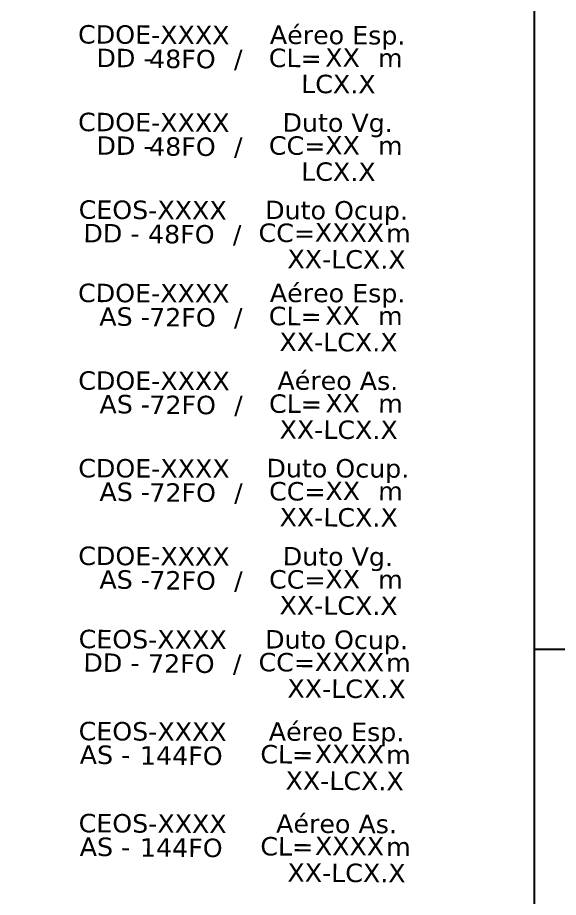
# Model space of a CAD drawing. Extents: x 12033 to 28038, y -9425 to 4777.
# Drawn here: x 14172.3 to 14465.7, y 575.4 to 1052.4 of the extents above; entities that cross this region are included whole.
import ezdxf
from ezdxf.enums import TextEntityAlignment as Align

# ---------------------------------------------------------------- set-up
doc = ezdxf.new("R2010")
doc.units = ezdxf.units.DM
doc.header["$LTSCALE"] = 5
doc.header["$MEASUREMENT"] = 0
doc.layers.add('label_cabos', color=7, linetype='Continuous')
doc.styles.add('siredit', font='verdana.ttf')

# ---------------------------------------------------------------- blocks, each defined once
blk = doc.blocks.new('Inst CB ESP CFOA-SM-AS-80-TS-72')
at = {"layer": 'label_cabos', "color": 0, "style": 'siredit'}
for tag, flags, p in [('ID_ATIVIDADE', 3, (1.313585161309568, 2.671720126308649)), ('FATOR', 1, (11.5601203190924, 2.551431588687208))]:
    blk.add_attdef(tag, text='', height=0.8, rotation=359.6900071930405, dxfattribs=dict(at, flags=flags)).set_placement(p, align=Align.MIDDLE_CENTER)
for tag, p in [('DESTINO_CABO', (3.131368715205234, 1.262430571443581)), ('TIPO_CABO', (13.10817767829267, 1.244845964638766)), ('TIPO_CABO', (1.762291071830923, -0.004590935048270239)), ('CABO', (4.68579783560552, -0.05191046300382141)), ('/', (7.714015827420027, -0.05191046300382141)), ('LANCE', (10.80897846494462, 0.001586114557718954)), ('UND', (15.96399395113023, 0.001586114557718954)), ('FID', (13.14769000608328, -1.414223166462778))]:
    blk.add_attdef(tag, text='', height=0.8, rotation=359.6900071930405, dxfattribs=at).set_placement(p, align=Align.MIDDLE_CENTER)
blk.add_attdef('QTDE', (12.42874375078654, -0.4746612619691017), '', height=0.8, rotation=359.6900071930405, dxfattribs=at)
blk = doc.blocks.new('Inst CB AS CFOA-SM-AS-80-TS-72')
at = {"layer": 'label_cabos', "color": 0, "style": 'siredit'}
for tag, flags, p in [('ID_ATIVIDADE', 3, (1.313585161309568, 2.671720126308649)), ('FATOR', 1, (11.5601203190924, 2.551431588687208))]:
    blk.add_attdef(tag, text='', height=1, rotation=359.6900071930405, dxfattribs=dict(at, flags=flags)).set_placement(p, align=Align.MIDDLE_CENTER)
for tag, p in [('DESTINO_CABO', (3.131368715205234, 1.262430571443581)), ('TIPO_CABO', (13.10817767829267, 1.244845964638766)), ('TIPO_CABO', (1.762291071830923, -0.004590935048270239)), ('LANCE', (10.80897846494462, 0.001586114557718954)), ('UND', (15.96399395113023, 0.001586114557718954)), ('CABO', (4.68579783560552, -0.05191046300382141)), ('/', (7.714015827420027, -0.05191046300382141)), ('FID', (13.14769000608328, -1.414223166462778))]:
    blk.add_attdef(tag, text='', height=1, rotation=359.6900071930405, dxfattribs=at).set_placement(p, align=Align.MIDDLE_CENTER)
blk.add_attdef('QTDE', (12.42874375078654, -0.4746612619691017), '', height=1, rotation=359.6900071930405, dxfattribs=at)
blk = doc.blocks.new('Inst CB DT OCUP CFOA-SM-AS-80-TS-72')
at = {"layer": 'label_cabos', "color": 0, "style": 'siredit'}
for tag, flags, p in [('ID_ATIVIDADE', 3, (1.313585161309568, 2.671720126308649)), ('FATOR', 1, (11.5601203190924, 2.551431588687208))]:
    blk.add_attdef(tag, text='', height=1, rotation=359.6900071930405, dxfattribs=dict(at, flags=flags)).set_placement(p, align=Align.MIDDLE_CENTER)
for tag, p in [('DESTINO_CABO', (3.131368715205234, 1.262430571443581)), ('TIPO_CABO', (13.10817767829267, 1.244845964638766)), ('TIPO_CABO', (1.762291071830923, -0.004590935048270239)), ('LANCE', (10.90897846494462, 0.001586114557718954)), ('UND', (15.96399395113023, 0.001586114557718954)), ('CABO', (4.68579783560552, -0.05191046300382141)), ('/', (7.714015827420027, -0.05191046300382141)), ('FID', (13.14769000608328, -1.414223166462778))]:
    blk.add_attdef(tag, text='', height=1, rotation=359.6900071930405, dxfattribs=at).set_placement(p, align=Align.MIDDLE_CENTER)
blk.add_attdef('QTDE', (12.42874375078654, -0.4746612619691017), '', height=1, rotation=359.6900071930405, dxfattribs=at)
blk = doc.blocks.new('Inst CB DT VG CFOA-SM-AS-80-TS-72')
at = {"layer": 'label_cabos', "color": 0, "style": 'siredit'}
for tag, flags, p in [('ID_ATIVIDADE', 3, (1.313585161309568, 2.671720126308649)), ('FATOR', 1, (11.5601203190924, 2.551431588687208))]:
    blk.add_attdef(tag, text='', height=1, rotation=359.6900071930405, dxfattribs=dict(at, flags=flags)).set_placement(p, align=Align.MIDDLE_CENTER)
for tag, p in [('DESTINO_CABO', (3.131368715205234, 1.262430571443581)), ('TIPO_CABO', (13.10817767829267, 1.244845964638766)), ('TIPO_CABO', (1.762291071830923, -0.004590935048270239)), ('LANCE', (10.90897846494462, 0.001586114557718954)), ('UND', (15.96399395113023, 0.001586114557718954)), ('CABO', (4.68579783560552, -0.05191046300382141)), ('/', (7.714015827420027, -0.05191046300382141)), ('FID', (13.14769000608328, -1.414223166462778))]:
    blk.add_attdef(tag, text='', height=1, rotation=359.6900071930405, dxfattribs=at).set_placement(p, align=Align.MIDDLE_CENTER)
blk.add_attdef('QTDE', (12.42874375078654, -0.4746612619691017), '', height=1, rotation=359.6900071930405, dxfattribs=at)
blk = doc.blocks.new('Inst CB ESP CFOA-SM-AS-80-TS-144 A')
at = {"layer": 'label_cabos', "color": 0, "style": 'siredit'}
for tag, flags, p in [('ID_ATIVIDADE', 3, (1.313585161309568, 2.671720126308649)), ('FATOR', 1, (11.5601203190924, 2.551431588687208)), ('/', 2, (7.714015827420027, -0.05191046300382141))]:
    blk.add_attdef(tag, text='', height=1, rotation=359.6900071930405, dxfattribs=dict(at, flags=flags)).set_placement(p, align=Align.MIDDLE_CENTER)
for tag, p in [('DESTINO_CABO', (3.131368715205234, 1.262430571443581)), ('TIPO_CABO', (13.10817767829267, 1.244845964638766)), ('TIPO_CABO', (0.7622910718309228, -0.004590935048270239)), ('LANCE', (10.409377014078, 0.02154583128843068)), ('UND', (16.46399395113023, 0.001586114557718954)), ('CABO', (4.68579783560552, -0.05191046300382141)), ('FID', (13.54769000608328, -1.414223166462778))]:
    blk.add_attdef(tag, text='', height=1, rotation=359.6900071930405, dxfattribs=at).set_placement(p, align=Align.MIDDLE_CENTER)
blk.add_attdef('QTDE', (11.92914229991992, -0.45470154523839), '', height=1, rotation=359.6900071930405, dxfattribs=at)
blk = doc.blocks.new('Inst CB AS CFOA-SM-AS-80-TS-144 A')
at = {"layer": 'label_cabos', "color": 0, "style": 'siredit'}
for tag, flags, p in [('ID_ATIVIDADE', 3, (1.313585161309568, 2.671720126308649)), ('FATOR', 1, (11.5601203190924, 2.551431588687208)), ('/', 2, (7.714015827420027, -0.05191046300382141))]:
    blk.add_attdef(tag, text='', height=1, rotation=359.6900071930405, dxfattribs=dict(at, flags=flags)).set_placement(p, align=Align.MIDDLE_CENTER)
for tag, p in [('DESTINO_CABO', (3.131368715205234, 1.262430571443581)), ('TIPO_CABO', (13.10817767829267, 1.244845964638766)), ('TIPO_CABO', (0.7622910718309228, -0.004590935048270239)), ('LANCE', (10.409377014078, 0.02154583128843068)), ('UND', (16.46399395113023, 0.001586114557718954)), ('CABO', (4.68579783560552, -0.05191046300382141)), ('FID', (13.64769000608328, -1.414223166462778))]:
    blk.add_attdef(tag, text='', height=1, rotation=359.6900071930405, dxfattribs=at).set_placement(p, align=Align.MIDDLE_CENTER)
blk.add_attdef('QTDE', (11.92914229991992, -0.45470154523839), '', height=1, rotation=359.6900071930405, dxfattribs=at)
blk = doc.blocks.new('Inst CB DT OCUP CFOA-SM-DD-S-72')
at = {"layer": 'label_cabos', "color": 0, "style": 'siredit'}
for tag, flags, p in [('ID_ATIVIDADE', 3, (1.313585161309568, 2.671720126308649)), ('FATOR', 1, (11.5601203190924, 2.551431588687208))]:
    blk.add_attdef(tag, text='', height=1, rotation=359.6900071930405, dxfattribs=dict(at, flags=flags)).set_placement(p, align=Align.MIDDLE_CENTER)
for tag, p in [('DESTINO_CABO', (3.131368715205234, 1.262430571443581)), ('TIPO_CABO', (13.10817767829267, 1.244845964638766)), ('TIPO_CABO', (1.112291071830923, -0.004590935048270239)), ('LANCE', (10.409377014078, 0.02154583128843068)), ('UND', (16.46399395113023, 0.001586114557718954)), ('CABO', (4.685797835605519, -0.05191046300382141)), ('/', (7.714015827420027, -0.05191046300382141)), ('FID', (13.64769000608328, -1.414223166462778))]:
    blk.add_attdef(tag, text='', height=1, rotation=359.6900071930405, dxfattribs=at).set_placement(p, align=Align.MIDDLE_CENTER)
blk.add_attdef('QTDE', (11.92914229991992, -0.45470154523839), '', height=1, rotation=359.6900071930405, dxfattribs=at)
blk = doc.blocks.new('Inst CB ESP CFOA-SM-DD-S-48')
at = {"layer": 'label_cabos', "color": 0, "style": 'siredit'}
for tag, flags, p in [('ID_ATIVIDADE', 3, (1.313585161309568, 2.671720126308649)), ('FATOR', 1, (11.5601203190924, 2.551431588687208))]:
    blk.add_attdef(tag, text='', height=1, rotation=359.6900071930405, dxfattribs=dict(at, flags=flags)).set_placement(p, align=Align.MIDDLE_CENTER)
for tag, p in [('DESTINO_CABO', (3.131368715205234, 1.262430571443581)), ('TIPO_CABO', (13.10817767829267, 1.244845964638766)), ('TIPO_CABO', (1.762291071830923, -0.004590935048270239)), ('LANCE', (10.80897846494462, 0.001586114557718954)), ('UND', (15.96399395113023, 0.001586114557718954)), ('CABO', (4.68579783560552, -0.05191046300382141)), ('/', (7.714015827420027, -0.05191046300382141)), ('FID', (13.14769000608328, -1.414223166462778))]:
    blk.add_attdef(tag, text='', height=1, rotation=359.6900071930405, dxfattribs=at).set_placement(p, align=Align.MIDDLE_CENTER)
blk.add_attdef('QTDE', (12.42874375078654, -0.4746612619691017), '', height=1, rotation=359.6900071930405, dxfattribs=at)
blk = doc.blocks.new('Inst CB DT OCUP CFOA-SM-DD-S-48')
at = {"layer": 'label_cabos', "color": 0, "style": 'siredit'}
for tag, flags, p in [('ID_ATIVIDADE', 3, (1.313585161309568, 2.671720126308649)), ('FATOR', 1, (11.5601203190924, 2.551431588687208))]:
    blk.add_attdef(tag, text='', height=1, rotation=359.6900071930405, dxfattribs=dict(at, flags=flags)).set_placement(p, align=Align.MIDDLE_CENTER)
for tag, p in [('DESTINO_CABO', (3.131368715205234, 1.262430571443581)), ('TIPO_CABO', (13.10817767829267, 1.244845964638766)), ('TIPO_CABO', (1.112291071830923, -0.004590935048270239)), ('LANCE', (10.409377014078, 0.02154583128843068)), ('UND', (16.46399395113023, 0.001586114557718954)), ('CABO', (4.685797835605519, -0.05191046300382141)), ('/', (7.714015827420027, -0.05191046300382141)), ('FID', (13.64769000608328, -1.414223166462778))]:
    blk.add_attdef(tag, text='', height=1, rotation=359.6900071930405, dxfattribs=at).set_placement(p, align=Align.MIDDLE_CENTER)
blk.add_attdef('QTDE', (11.92914229991992, -0.45470154523839), '', height=1, rotation=359.6900071930405, dxfattribs=at)
blk = doc.blocks.new('Inst CB DT VG CFOA-SM-DD-S-48')
at = {"layer": 'label_cabos', "color": 0, "style": 'siredit'}
for tag, flags, p in [('ID_ATIVIDADE', 3, (1.313585161309568, 2.671720126308649)), ('FATOR', 1, (11.5601203190924, 2.551431588687208))]:
    blk.add_attdef(tag, text='', height=1, rotation=359.6900071930405, dxfattribs=dict(at, flags=flags)).set_placement(p, align=Align.MIDDLE_CENTER)
for tag, p in [('DESTINO_CABO', (3.131368715205234, 1.262430571443581)), ('TIPO_CABO', (13.10817767829267, 1.244845964638766)), ('TIPO_CABO', (1.762291071830923, -0.004590935048270239)), ('LANCE', (10.90897846494462, 0.001586114557718954)), ('UND', (15.96399395113023, 0.001586114557718954)), ('CABO', (4.68579783560552, -0.05191046300382141)), ('/', (7.714015827420027, -0.05191046300382141)), ('FID', (13.14769000608328, -1.414223166462778))]:
    blk.add_attdef(tag, text='', height=1, rotation=359.6900071930405, dxfattribs=at).set_placement(p, align=Align.MIDDLE_CENTER)
blk.add_attdef('QTDE', (12.42874375078654, -0.4746612619691017), '', height=1, rotation=359.6900071930405, dxfattribs=at)

msp = doc.modelspace()

# ---------------------------------------------------------------- linework, layer by layer
for points in [[(13291.93001822367, -90.82585357403958), (13291.93001822367, 1511.000190001962), (14452.5899845749, 1511.000190001962), (14452.5899845749, 109.4024018729607)], [(14452.5899845749, 710.0871682139615), (15246.24414854365, 710.0871682139615), (15246.24414854365, 1511.000190001962), (14452.5899845749, 1511.000190001962)]]:
    msp.add_lwpolyline(points)

# ---------------------------------------------------------------- block references
at = {"color": 0, "lineweight": 0}
ref = msp.add_blockref('Inst CB ESP CFOA-SM-DD-S-48', (14214.82531253745, 1030.560187471149), dxfattribs=dict(at, xscale=10, yscale=10, zscale=10))
ref.add_attrib('DESTINO_CABO', 'CDOE-XXXX', dxfattribs={"layer": 'label_cabos', "color": 0, "height": 10, "rotation": 359.6900071930405, "style": 'siredit'}).set_placement((14246.13899968945, 1043.184493181346), align=Align.MIDDLE_CENTER)
ref.add_attrib('CABO', '48FO', dxfattribs={"layer": 'label_cabos', "color": 0, "height": 10, "rotation": 359.6900071930405, "style": 'siredit'}).set_placement((14261.68329089329, 1030.041082833944), align=Align.MIDDLE_CENTER)
ref.add_attrib('TIPO_CABO', 'Aéreo Esp.', dxfattribs={"layer": 'label_cabos', "color": 0, "height": 10, "rotation": 359.6900071930405, "style": 'siredit'}).set_placement((14345.90708932055, 1043.008647111295), align=Align.MIDDLE_CENTER)
ref.add_attrib('/', '/', dxfattribs={"layer": 'label_cabos', "color": 0, "height": 10, "rotation": 359.6900071930405, "style": 'siredit'}).set_placement((14291.96547081143, 1030.041082833944), align=Align.MIDDLE_CENTER)
ref.add_attrib('TIPO_CABO', 'DD - ', dxfattribs={"layer": 'label_cabos', "color": 0, "height": 10, "rotation": 359.6900071930405, "style": 'siredit'}).set_placement((14232.44822325565, 1030.514278129725), align=Align.MIDDLE_CENTER)
ref.add_attrib('FID', 'LCX.X', dxfattribs={"layer": 'label_cabos', "color": 0, "height": 10, "rotation": 359.6900071930405, "style": 'siredit'}).set_placement((14346.30221259811, 1016.417955809323), align=Align.MIDDLE_CENTER)
ref.add_attrib('LANCE', 'CL=', dxfattribs={"layer": 'label_cabos', "color": 0, "height": 10, "rotation": 359.6900071930405, "style": 'siredit'}).set_placement((14322.91509718665, 1030.576048621027), align=Align.MIDDLE_CENTER)
ref.add_attrib('QTDE', 'XX', (14339.11275004533, 1025.813574862716), dxfattribs={"layer": 'label_cabos', "color": 0, "height": 10, "rotation": 359.6900071930405, "style": 'siredit'})
ref.add_attrib('UND', 'm', dxfattribs={"layer": 'label_cabos', "color": 0, "height": 10, "rotation": 359.6900071930405, "style": 'siredit'}).set_placement((14374.46525204841, 1030.576048621027), align=Align.MIDDLE_CENTER)
ref = msp.add_blockref('Inst CB DT VG CFOA-SM-DD-S-48', (14214.83585693439, 983.0464583607892), dxfattribs=dict(at, xscale=10, yscale=10, zscale=10))
ref.add_attrib('DESTINO_CABO', 'CDOE-XXXX', dxfattribs={"layer": 'label_cabos', "color": 0, "height": 10, "rotation": 359.6900072375811, "style": 'siredit'}).set_placement((14246.14954330524, 995.6707602711896), align=Align.MIDDLE_CENTER)
ref.add_attrib('CABO', '48FO', dxfattribs={"layer": 'label_cabos', "color": 0, "height": 10, "rotation": 359.6900072375811, "style": 'siredit'}).set_placement((14261.69383503993, 982.5273734303693), align=Align.MIDDLE_CENTER)
ref.add_attrib('TIPO_CABO', 'Duto Vg.', dxfattribs={"layer": 'label_cabos', "color": 0, "height": 10, "rotation": 359.6900072375811, "style": 'siredit'}).set_placement((14345.91763355334, 995.4949408928434), align=Align.MIDDLE_CENTER)
ref.add_attrib('/', '/', dxfattribs={"layer": 'label_cabos', "color": 0, "height": 10, "rotation": 359.6900072375811, "style": 'siredit'}).set_placement((14291.97601415714, 982.5273734303693), align=Align.MIDDLE_CENTER)
ref.add_attrib('TIPO_CABO', 'DD - ', dxfattribs={"layer": 'label_cabos', "color": 0, "height": 10, "rotation": 359.6900072375811, "style": 'siredit'}).set_placement((14232.45876767354, 983.0005484791974), align=Align.MIDDLE_CENTER)
ref.add_attrib('FID', 'LCX.X', dxfattribs={"layer": 'label_cabos', "color": 0, "height": 10, "rotation": 359.6900072375811, "style": 'siredit'}).set_placement((14346.31275631984, 968.904250261424), align=Align.MIDDLE_CENTER)
ref.add_attrib('LANCE', 'CC=', dxfattribs={"layer": 'label_cabos', "color": 0, "height": 10, "rotation": 359.6900072375811, "style": 'siredit'}).set_placement((14323.92564036565, 983.0623465749005), align=Align.MIDDLE_CENTER)
ref.add_attrib('QTDE', 'XX', (14339.12329413493, 978.2998496266583), dxfattribs={"layer": 'label_cabos', "color": 0, "height": 10, "rotation": 359.6900072375811, "style": 'siredit'})
ref.add_attrib('UND', 'm', dxfattribs={"layer": 'label_cabos', "color": 0, "height": 10, "rotation": 359.6900072375811, "style": 'siredit'}).set_placement((14374.47579600414, 983.0623465749005), align=Align.MIDDLE_CENTER)
ref = msp.add_blockref('Inst CB DT OCUP CFOA-SM-DD-S-48', (14214.228202744, 935.5516879419366), dxfattribs=dict(at, xscale=10, yscale=10, zscale=10))
ref.add_attrib('DESTINO_CABO', 'CEOS-XXXX', dxfattribs={"layer": 'label_cabos', "color": 0, "height": 10, "rotation": 359.6900072375811, "style": 'siredit'}).set_placement((14245.54188911485, 948.175989852337), align=Align.MIDDLE_CENTER)
ref.add_attrib('TIPO_CABO', 'Duto Ocup.', dxfattribs={"layer": 'label_cabos', "color": 0, "height": 10, "rotation": 359.6900072375811, "style": 'siredit'}).set_placement((14345.30997936296, 948.0001704553644), align=Align.MIDDLE_CENTER)
ref.add_attrib('/', '/', dxfattribs={"layer": 'label_cabos', "color": 0, "height": 10, "rotation": 359.6900072375811, "style": 'siredit'}).set_placement((14291.36835996558, 935.0326030115167), align=Align.MIDDLE_CENTER)
ref.add_attrib('FID', 'XX-LCX.X', dxfattribs={"layer": 'label_cabos', "color": 0, "height": 10, "rotation": 359.6900072375811, "style": 'siredit'}).set_placement((14350.70510212829, 921.4094798425714), align=Align.MIDDLE_CENTER)
ref.add_attrib('LANCE', 'CC=', dxfattribs={"layer": 'label_cabos', "color": 0, "height": 10, "rotation": 359.6900072375811, "style": 'siredit'}).set_placement((14318.32197372483, 935.7671420248727), align=Align.MIDDLE_CENTER)
ref.add_attrib('UND', 'm', dxfattribs={"layer": 'label_cabos', "color": 0, "height": 10, "rotation": 359.6900072375811, "style": 'siredit'}).set_placement((14378.86814181258, 935.567576156048), align=Align.MIDDLE_CENTER)
ref.add_attrib('CABO', '48FO', dxfattribs={"layer": 'label_cabos', "color": 0, "height": 10, "rotation": 359.6900072375811, "style": 'siredit'}).set_placement((14261.08618084954, 935.0326030115167), align=Align.MIDDLE_CENTER)
ref.add_attrib('TIPO_CABO', 'DD - ', dxfattribs={"layer": 'label_cabos', "color": 0, "height": 10, "rotation": 359.6900072375811, "style": 'siredit'}).set_placement((14225.35111371924, 935.5057780603448), align=Align.MIDDLE_CENTER)
ref.add_attrib('QTDE', 'XXXX', (14333.51962511109, 931.0046832422296), dxfattribs={"layer": 'label_cabos', "color": 0, "height": 10, "rotation": 359.6900072375811, "style": 'siredit'})
ref = msp.add_blockref('Inst CB DT OCUP CFOA-SM-DD-S-72', (14214.22760469521, 702.7316412115971), dxfattribs=dict(at, xscale=10, yscale=10, zscale=10))
ref.add_attrib('DESTINO_CABO', 'CEOS-XXXX', dxfattribs={"layer": 'label_cabos', "color": 0, "height": 10, "rotation": 359.6900071930406, "style": 'siredit'}).set_placement((14245.54129184837, 715.3559468845407), align=Align.MIDDLE_CENTER)
ref.add_attrib('TIPO_CABO', 'Duto Ocup.', dxfattribs={"layer": 'label_cabos', "color": 0, "height": 10, "rotation": 359.6900071930406, "style": 'siredit'}).set_placement((14345.30938147715, 715.180100833116), align=Align.MIDDLE_CENTER)
ref.add_attrib('/', '/', dxfattribs={"layer": 'label_cabos', "color": 0, "height": 10, "rotation": 359.6900071930406, "style": 'siredit'}).set_placement((14291.36776297035, 702.212536555765), align=Align.MIDDLE_CENTER)
ref.add_attrib('FID', 'XX-LCX.X', dxfattribs={"layer": 'label_cabos', "color": 0, "height": 10, "rotation": 359.6900071930406, "style": 'siredit'}).set_placement((14350.70450476169, 688.5894095311443), align=Align.MIDDLE_CENTER)
ref.add_attrib('LANCE', 'CC=', dxfattribs={"layer": 'label_cabos', "color": 0, "height": 10, "rotation": 359.6900071930406, "style": 'siredit'}).set_placement((14318.32137483785, 702.9470995041112), align=Align.MIDDLE_CENTER)
ref.add_attrib('UND', 'm', dxfattribs={"layer": 'label_cabos', "color": 0, "height": 10, "rotation": 359.6900071930406, "style": 'siredit'}).set_placement((14378.86754420733, 702.747502342848), align=Align.MIDDLE_CENTER)
ref.add_attrib('CABO', '72FO', dxfattribs={"layer": 'label_cabos', "color": 0, "height": 10, "rotation": 359.6900071930406, "style": 'siredit'}).set_placement((14261.08558305104, 702.212536555765), align=Align.MIDDLE_CENTER)
ref.add_attrib('TIPO_CABO', 'DD - ', dxfattribs={"layer": 'label_cabos', "color": 0, "height": 10, "rotation": 359.6900071930406, "style": 'siredit'}).set_placement((14225.3505154155, 702.6857318329195), align=Align.MIDDLE_CENTER)
ref.add_attrib('QTDE', 'XXXX', (14333.5190276956, 698.1846257271746), dxfattribs={"layer": 'label_cabos', "color": 0, "height": 10, "rotation": 359.6900071930406, "style": 'siredit'})
at = {"layer": 'label_cabos'}
ref = msp.add_blockref('Inst CB ESP CFOA-SM-AS-80-TS-72', (14214.84331172573, 890.3724727752189), dxfattribs=dict(at, xscale=10, yscale=10, zscale=10, rotation=0.1315642785740557))
ref.add_attrib('DESTINO_CABO', 'CDOE-XXXX', dxfattribs={"color": 0, "height": 10, "rotation": 359.8215714716145, "style": 'siredit'}).set_placement((14246.12792804286, 903.0686485926191), align=Align.MIDDLE_CENTER)
ref.add_attrib('CABO', '72FO', dxfattribs={"color": 0, "height": 10, "rotation": 359.8215714716145, "style": 'siredit'}).set_placement((14261.70235853207, 889.9609661261121), align=Align.MIDDLE_CENTER)
ref.add_attrib('LANCE', 'CL=', dxfattribs={"color": 0, "height": 10, "rotation": 359.8215714716145, "style": 'siredit'}).set_placement((14322.93277499413, 890.6365326764563), align=Align.MIDDLE_CENTER)
ref.add_attrib('TIPO_CABO', 'Aéreo Esp.', dxfattribs={"color": 0, "height": 10, "rotation": 359.8215714716145, "style": 'siredit'}).set_placement((14345.89615843406, 903.1218932727853), align=Align.MIDDLE_CENTER)
ref.add_attrib('/', '/', dxfattribs={"color": 0, "height": 10, "rotation": 359.8215714716145, "style": 'siredit'}).set_placement((14291.98445861492, 890.0305009047071), align=Align.MIDDLE_CENTER)
ref.add_attrib('TIPO_CABO', 'AS - ', dxfattribs={"color": 0, "height": 10, "rotation": 359.8215714716145, "style": 'siredit'}).set_placement((14232.46628140363, 890.3670297908167), align=Align.MIDDLE_CENTER)
ref.add_attrib('FID', 'XX-LCX.X', dxfattribs={"color": 0, "height": 10, "rotation": 359.8215714716145, "style": 'siredit'}).set_placement((14346.35233895418, 876.5321793379763), align=Align.MIDDLE_CENTER)
ref.add_attrib('QTDE', 'XX', (14339.14132087406, 885.9112649756054), dxfattribs={"color": 0, "height": 10, "rotation": 359.8215714716145, "style": 'siredit'})
ref.add_attrib('UND', 'm', dxfattribs={"color": 0, "height": 10, "rotation": 359.8215714716145, "style": 'siredit'}).set_placement((14374.48279395148, 890.754903570799), align=Align.MIDDLE_CENTER)
ref = msp.add_blockref('Inst CB AS CFOA-SM-AS-80-TS-72', (14214.95239626298, 842.8666244978587), dxfattribs=dict(at, xscale=10, yscale=10, zscale=10, rotation=0.1315642785740556))
ref.add_attrib('DESTINO_CABO', 'CDOE-XXXX', dxfattribs={"color": 0, "height": 10, "rotation": 359.8215714716145, "style": 'siredit'}).set_placement((14246.23701257895, 855.5628002966324), align=Align.MIDDLE_CENTER)
ref.add_attrib('TIPO_CABO', 'Aéreo As.', dxfattribs={"color": 0, "height": 10, "rotation": 359.8215714716145, "style": 'siredit'}).set_placement((14346.00524297248, 855.6160449395458), align=Align.MIDDLE_CENTER)
ref.add_attrib('CABO', '72FO', dxfattribs={"color": 0, "height": 10, "rotation": 359.8215714716145, "style": 'siredit'}).set_placement((14261.81144306933, 842.4551178301255), align=Align.MIDDLE_CENTER)
ref.add_attrib('/', '/', dxfattribs={"color": 0, "height": 10, "rotation": 359.8215714716145, "style": 'siredit'}).set_placement((14292.09354315333, 842.5246526087204), align=Align.MIDDLE_CENTER)
ref.add_attrib('TIPO_CABO', 'AS - ', dxfattribs={"color": 0, "height": 10, "rotation": 359.8215714716145, "style": 'siredit'}).set_placement((14232.57536594205, 842.86118149483), align=Align.MIDDLE_CENTER)
ref.add_attrib('FID', 'XX-LCX.X', dxfattribs={"color": 0, "height": 10, "rotation": 359.8215714716145, "style": 'siredit'}).set_placement((14346.46142349377, 829.0263310233632), align=Align.MIDDLE_CENTER)
ref.add_attrib('LANCE', 'CL=', dxfattribs={"color": 0, "height": 10, "rotation": 359.8215714716145, "style": 'siredit'}).set_placement((14323.04185953139, 843.1306843804697), align=Align.MIDDLE_CENTER)
ref.add_attrib('QTDE', 'XX', (14339.25040541364, 838.4054166796187), dxfattribs={"color": 0, "height": 10, "rotation": 359.8215714716145, "style": 'siredit'})
ref.add_attrib('UND', 'm', dxfattribs={"color": 0, "height": 10, "rotation": 359.8215714716145, "style": 'siredit'}).set_placement((14374.59187849106, 843.2490552748123), align=Align.MIDDLE_CENTER)
ref = msp.add_blockref('Inst CB DT OCUP CFOA-SM-AS-80-TS-72', (14214.95239626298, 795.3584928783158), dxfattribs=dict(at, xscale=10, yscale=10, zscale=10, rotation=0.1315642785740556))
ref.add_attrib('DESTINO_CABO', 'CDOE-XXXX', dxfattribs={"color": 0, "height": 10, "rotation": 359.8215714716145, "style": 'siredit'}).set_placement((14246.23701257895, 808.0546686770896), align=Align.MIDDLE_CENTER)
ref.add_attrib('CABO', '72FO', dxfattribs={"color": 0, "height": 10, "rotation": 359.8215714716145, "style": 'siredit'}).set_placement((14261.81144306933, 794.9469862105826), align=Align.MIDDLE_CENTER)
ref.add_attrib('TIPO_CABO', 'Duto Ocup.', dxfattribs={"color": 0, "height": 10, "rotation": 359.8215714716145, "style": 'siredit'}).set_placement((14346.00524297248, 808.1079133386294), align=Align.MIDDLE_CENTER)
ref.add_attrib('/', '/', dxfattribs={"color": 0, "height": 10, "rotation": 359.8215714716145, "style": 'siredit'}).set_placement((14292.09354315333, 795.0165209891776), align=Align.MIDDLE_CENTER)
ref.add_attrib('TIPO_CABO', 'AS - ', dxfattribs={"color": 0, "height": 10, "rotation": 359.8215714716145, "style": 'siredit'}).set_placement((14232.57536594205, 795.3530498752872), align=Align.MIDDLE_CENTER)
ref.add_attrib('FID', 'XX-LCX.X', dxfattribs={"color": 0, "height": 10, "rotation": 359.8215714716145, "style": 'siredit'}).set_placement((14346.46142349377, 781.5181994224469), align=Align.MIDDLE_CENTER)
ref.add_attrib('LANCE', 'CC=', dxfattribs={"color": 0, "height": 10, "rotation": 359.8215714716145, "style": 'siredit'}).set_placement((14324.04185689551, 795.6248489926139), align=Align.MIDDLE_CENTER)
ref.add_attrib('QTDE', 'XX', (14339.25040541364, 790.8972850414494), dxfattribs={"color": 0, "height": 10, "rotation": 359.8215714716145, "style": 'siredit'})
ref.add_attrib('UND', 'm', dxfattribs={"color": 0, "height": 10, "rotation": 359.8215714716145, "style": 'siredit'}).set_placement((14374.59187849106, 795.7409236552695), align=Align.MIDDLE_CENTER)
at = {"layer": 'label_cabos', "color": 0, "lineweight": 0}
ref = msp.add_blockref('Inst CB DT VG CFOA-SM-AS-80-TS-72', (14214.9343970747, 747.8261318216602), dxfattribs=dict(at, xscale=10, yscale=10, zscale=10))
ref.add_attrib('DESTINO_CABO', 'CDOE-XXXX', dxfattribs={"color": 0, "height": 10, "rotation": 359.6900071930405, "style": 'siredit'}).set_placement((14246.24808422554, 760.4504374946038), align=Align.MIDDLE_CENTER)
ref.add_attrib('CABO', '72FO', dxfattribs={"color": 0, "height": 10, "rotation": 359.6900071930405, "style": 'siredit'}).set_placement((14261.79237542938, 747.3070271658281), align=Align.MIDDLE_CENTER)
ref.add_attrib('TIPO_CABO', 'Duto Vg.', dxfattribs={"color": 0, "height": 10, "rotation": 359.6900071930405, "style": 'siredit'}).set_placement((14346.01617385781, 760.2745914245526), align=Align.MIDDLE_CENTER)
ref.add_attrib('/', '/', dxfattribs={"color": 0, "height": 10, "rotation": 359.6900071930405, "style": 'siredit'}).set_placement((14292.07455534752, 747.3070271658281), align=Align.MIDDLE_CENTER)
ref.add_attrib('TIPO_CABO', 'AS - ', dxfattribs={"color": 0, "height": 10, "rotation": 359.6900071930405, "style": 'siredit'}).set_placement((14232.5573077929, 747.780222461609), align=Align.MIDDLE_CENTER)
ref.add_attrib('FID', 'XX-LCX.X', dxfattribs={"color": 0, "height": 10, "rotation": 359.6900071930405, "style": 'siredit'}).set_placement((14346.4112971342, 733.6839001412073), align=Align.MIDDLE_CENTER)
ref.add_attrib('LANCE', 'CC=', dxfattribs={"color": 0, "height": 10, "rotation": 359.6900071930405, "style": 'siredit'}).set_placement((14324.02418172484, 747.8419929715375), align=Align.MIDDLE_CENTER)
ref.add_attrib('QTDE', 'XX', (14339.22183458142, 743.0795191759745), dxfattribs={"color": 0, "height": 10, "rotation": 359.6900071930405, "style": 'siredit'})
ref.add_attrib('UND', 'm', dxfattribs={"color": 0, "height": 10, "rotation": 359.6900071930405, "style": 'siredit'}).set_placement((14374.57433658683, 747.8419929715375), align=Align.MIDDLE_CENTER)
ref = msp.add_blockref('Inst CB ESP CFOA-SM-AS-80-TS-144 A', (14214.22760469637, 652.815385756133), dxfattribs=dict(at, xscale=10, yscale=10, zscale=10))
ref.add_attrib('DESTINO_CABO', 'CEOS-XXXX', dxfattribs={"color": 0, "height": 10, "rotation": 359.6900071930405, "style": 'siredit'}).set_placement((14245.54129184837, 665.4396914663295), align=Align.MIDDLE_CENTER)
ref.add_attrib('TIPO_CABO', 'Aéreo Esp.', dxfattribs={"color": 0, "height": 10, "rotation": 359.6900071930405, "style": 'siredit'}).set_placement((14345.30938147947, 665.2638453962783), align=Align.MIDDLE_CENTER)
ref.add_attrib('CABO', '144FO', dxfattribs={"color": 0, "height": 10, "rotation": 359.6900071930405, "style": 'siredit'}).set_placement((14261.08558305337, 652.2962811189274), align=Align.MIDDLE_CENTER)
ref.add_attrib('FID', 'XX-LCX.X', dxfattribs={"color": 0, "height": 10, "rotation": 359.6900071930405, "style": 'siredit'}).set_placement((14349.70450475726, 638.673154112933), align=Align.MIDDLE_CENTER)
ref.add_attrib('QTDE', 'XXXX', (14333.5190276956, 648.2683703089634), dxfattribs={"color": 0, "height": 10, "rotation": 359.6900071930405, "style": 'siredit'})
ref.add_attrib('UND', 'm', dxfattribs={"color": 0, "height": 10, "rotation": 359.6900071930405, "style": 'siredit'}).set_placement((14378.8675442085, 652.8312469060103), align=Align.MIDDLE_CENTER)
ref.add_attrib('TIPO_CABO', 'AS - ', dxfattribs={"color": 0, "height": 10, "rotation": 359.6900071930405, "style": 'siredit'}).set_placement((14221.8505154169, 652.7694764147083), align=Align.MIDDLE_CENTER)
ref.add_attrib('LANCE', 'CL=', dxfattribs={"color": 0, "height": 10, "rotation": 359.6900071930405, "style": 'siredit'}).set_placement((14318.32137483785, 653.0308440672735), align=Align.MIDDLE_CENTER)
ref = msp.add_blockref('Inst CB AS CFOA-SM-AS-80-TS-144 A', (14214.22760469637, 602.905980252711), dxfattribs=dict(at, xscale=10, yscale=10, zscale=10))
ref.add_attrib('DESTINO_CABO', 'CEOS-XXXX', dxfattribs={"color": 0, "height": 10, "rotation": 359.6900071930405, "style": 'siredit'}).set_placement((14245.54129184837, 615.5302859629074), align=Align.MIDDLE_CENTER)
ref.add_attrib('TIPO_CABO', 'Aéreo As.', dxfattribs={"color": 0, "height": 10, "rotation": 359.6900071930405, "style": 'siredit'}).set_placement((14345.30938147947, 615.3544398928562), align=Align.MIDDLE_CENTER)
ref.add_attrib('CABO', '144FO', dxfattribs={"color": 0, "height": 10, "rotation": 359.6900071930405, "style": 'siredit'}).set_placement((14261.08558305337, 602.3868756155053), align=Align.MIDDLE_CENTER)
ref.add_attrib('FID', 'XX-LCX.X', dxfattribs={"color": 0, "height": 10, "rotation": 359.6900071930405, "style": 'siredit'}).set_placement((14350.70450475703, 588.7637485908846), align=Align.MIDDLE_CENTER)
ref.add_attrib('LANCE', 'CL=', dxfattribs={"color": 0, "height": 10, "rotation": 359.6900071930405, "style": 'siredit'}).set_placement((14318.32137483785, 603.1214385824779), align=Align.MIDDLE_CENTER)
ref.add_attrib('QTDE', 'XXXX', (14333.5190276956, 598.3589648055414), dxfattribs={"color": 0, "height": 10, "rotation": 359.6900071930405, "style": 'siredit'})
ref.add_attrib('UND', 'm', dxfattribs={"color": 0, "height": 10, "rotation": 359.6900071930405, "style": 'siredit'}).set_placement((14378.8675442085, 602.9218414025883), align=Align.MIDDLE_CENTER)
ref.add_attrib('TIPO_CABO', 'AS - ', dxfattribs={"color": 0, "height": 10, "rotation": 359.6900071930405, "style": 'siredit'}).set_placement((14221.8505154169, 602.8600708926598), align=Align.MIDDLE_CENTER)

doc.saveas('drawing.dxf')
